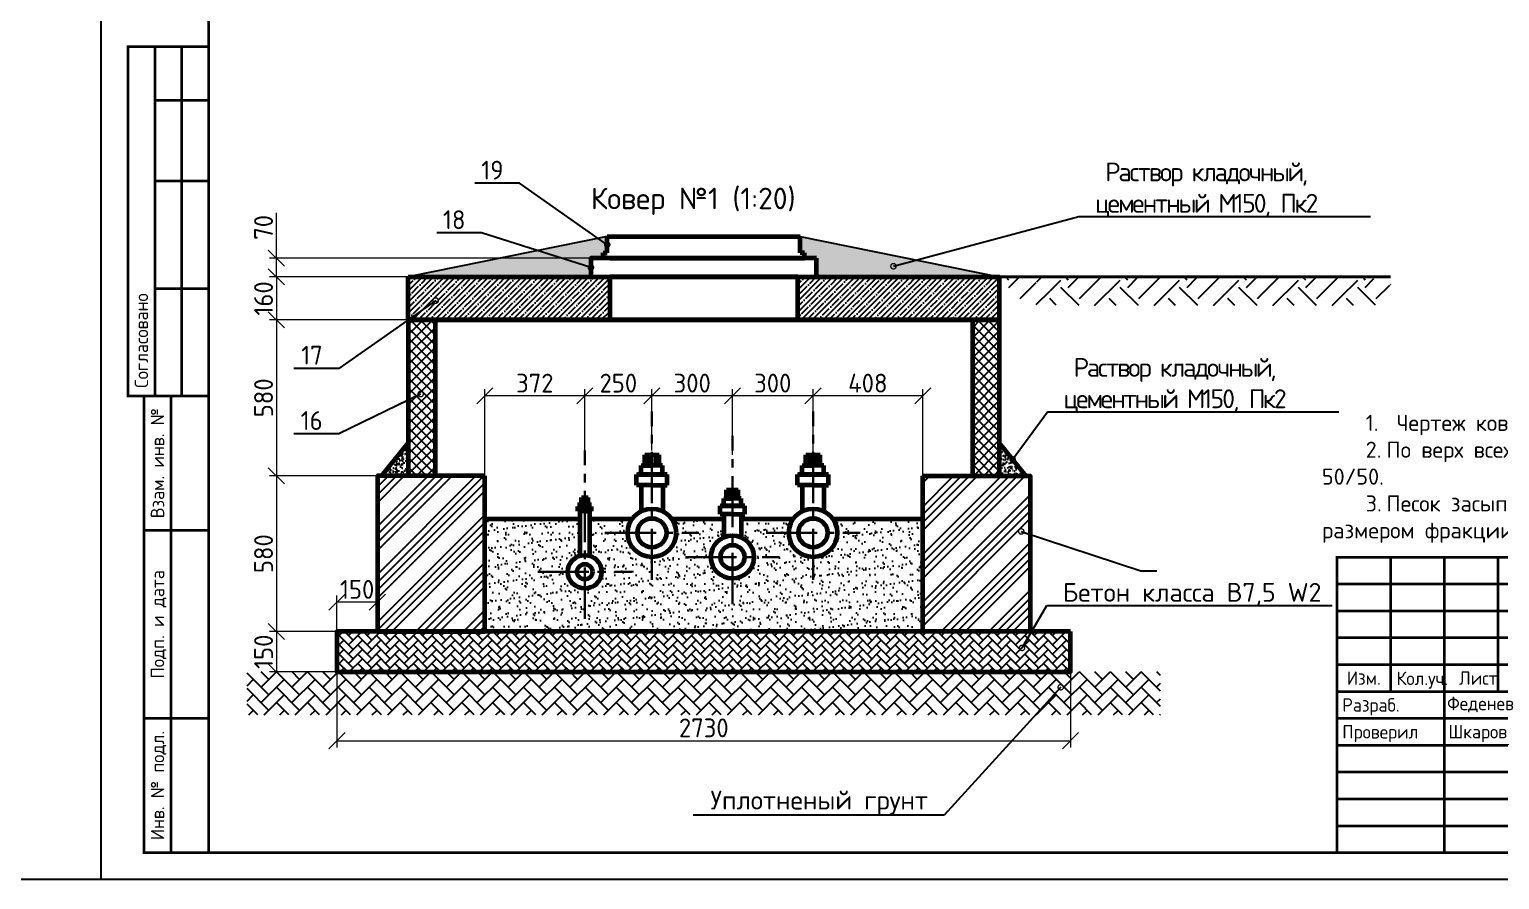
# Model space of a CAD drawing. Header units: millimetres. Extents: x 1601 to 15402, y -324 to 12625.
# Drawn here: x 9955.8 to 10229.4, y 318.2 to 476.5 of the extents above; entities that cross this region are included whole.
import ezdxf
from ezdxf import colors
from ezdxf.entities.mleader import LeaderData, LeaderLine
from ezdxf.enums import TextEntityAlignment as Align
from ezdxf.math import Vec2, Vec3

# ---------------------------------------------------------------- set-up
doc = ezdxf.new("R2010")
doc.units = ezdxf.units.MM
doc.linetypes.add('осевая2', pattern=[28.575, 19.05, -3.175, 3.175, -3.175])
for name, color, linetype, lineweight in [('2 Рамка обычные', 1, 'Continuous', 60), ('3 Оъекты сущ.', 7, 'Continuous', 30), ('9 Размеры на геодезии', 5, 'Continuous', 40), ('Осевая', 2, 'осевая2', 30), ('Размер 3.5', 250, 'Continuous', 35), ('Размеры на чертеже', 250, 'Continuous', 25)]:
    doc.layers.add(name, color=color, linetype=linetype, lineweight=lineweight)
doc.layers.add('Штриховка', color=7, linetype='Continuous')
doc.styles.add('-ISOCPEUR-', font='isocpeur.TTF')
doc.styles.add('GOST', font='GOST Common.ttf')
doc.dimstyles.new('М 1 к 20', dxfattribs={"dimtxt": 3.5, "dimasz": 3, "dimexe": 1.25, "dimexo": 0, "dimtad": 1, "dimdec": 0, "dimlfac": 20, "dimzin": 0, "dimdsep": 46, "dimtxsty": 'GOST', "dimblk": 'OBLIQUE', "dimcen": 5, "dimadec": 8, "dimazin": 0, "dimtfac": 1, "dimtdec": 0, "dimtmove": 0, "dimatfit": 3, "dimldrblk": 'NONE', "dimfxl": 1.25, "dimtolj": 1, "dimtzin": 0, "dimlwd": 20, "dimlwe": 20, "dimarcsym": 1})
pattern_1 = [(50, (1199.6781, -2548.0289), (1.49391429, -0.1307005), [0.15621, -1.71831]), (355, (1199.6781, -2548.029), (-0.28899606, 1.56666613), [0.124968, -1.3746528]), (100.451445, (1199.8026, -2548.0398), (1.20491823, 1.43596557), [0.13275807, -1.46034]), (46.1842, (1199.6781, -2547.6124), (2.22284814, -0.3447471), [0.234315, -2.577465]), (96.635558, (1199.8633, -2547.641), (1.9467139, 2.0288942), [0.1991372, -2.190512]), (351.18415, (1199.678, -2547.6124), (1.9467139, 2.0288942), [0.18745173, -2.0619698]), (21, (1199.8864, -2547.7165), (1.24323801, -0.83857463), [0.15621, -1.71831]), (326, (1199.8864, -2547.7165), (0.50677663, 1.51034132), [0.124968, -1.374648]), (71.451445, (1199.99, -2547.7864), (1.75001464, 0.6717667), [0.13275807, -1.4603375]), (37.5, (1199.6781, -2548.0289), (0.025326547, 0.69335132), [0, -1.3579856, 0, -1.395476, 0, -1.379855]), (7.5, (1199.6781, -2548.0289), (0.54792123, 0.821480714), [0, -0.7956296, 0, -1.3267436, 0, -0.525907]), (327.5, (1199.21364, -2548.0289), (1.11184288, -0.0469757), [0, -0.5207, 0, -1.624584, 0, -2.155698]), (317.5, (1199.0054, -2548.0289), (1.21465929, 0.20849723), [0, -0.67691, 0, -1.0788904, 0, -1.530858])]

# ---------------------------------------------------------------- blocks, each defined once
blk = doc.blocks.new('*U371')
blk.add_lwpolyline([(0, 0), (420, 0), (420, -297), (0, -297)], close=True)
at = {"const_width": 0.5}
blk.add_lwpolyline([(20, -5), (415, -5), (415, -292), (20, -292)], close=True, dxfattribs=at)
for points in [[(20, -207), (5, -207), (5, -142), (20, -142)], [(10, -142), (10, -207)], [(15, -142), (15, -207)], [(10, -152), (20, -152)], [(10, -167), (20, -167)], [(10, -187), (20, -187)], [(20, -292), (8, -292), (8, -207), (20, -207)], [(13, -207), (13, -292)], [(8, -232), (20, -232)], [(230, -292), (230, -237), (415, -237)], [(240, -237), (240, -262)], [(250, -237), (250, -292)], [(260, -237), (260, -262)], [(230, -242), (295, -242)], [(230, -247), (295, -247)], [(230, -252), (295, -252)], [(230, -257), (295, -257)], [(230, -262), (415, -262)], [(8, -267), (20, -267)], [(230, -267), (295, -267)], [(230, -272), (295, -272)], [(230, -277), (295, -277)], [(230, -282), (295, -282)], [(230, -287), (295, -287)]]:
    blk.add_lwpolyline(points, dxfattribs=at)
at = {"style": 'GOST'}
blk.add_text('Согласовано', height=2.5, rotation=90, dxfattribs=at).set_placement((7.5, -205.5), align=Align.MIDDLE_LEFT)
for s, p in [('Взам. инв. №', (10.5, -219.5)), ('Подп. и дата', (10.5, -249.5)), ('Инв. № подл.', (10.5, -279.5))]:
    blk.add_text(s, height=2.5, rotation=90, dxfattribs=at).set_placement(p, align=Align.MIDDLE_CENTER)
for s, p in [('Изм.', (235, -259.5)), ('Кол.уч.', (245.89, -259.55)), ('Лист', (256.3, -259.5))]:
    blk.add_text(s, height=2.5, dxfattribs=at).set_placement(p, align=Align.MIDDLE_CENTER)
for s, p in [('Разраб.', (231, -264.5)), ('Проверил', (231, -269.5))]:
    blk.add_text(s, height=2.5, dxfattribs=at).set_placement(p, align=Align.MIDDLE_LEFT)
blk.add_attdef('РАЗРАБОТАЛ', text='', height=2.5, dxfattribs=at).set_placement((250.5, -264.22), align=Align.MIDDLE_LEFT)
blk.add_attdef('ПРОВЕРИЛ', (250.75, -270.73), '', height=2.5, dxfattribs=at)
at = {"style": 'GOST', "flags": 8}
for tag, p in [('ЛИСТ', (387.6, -271.87)), ('ЛИСТОВ', (405.3, -271.86)), ('ФОРМАТ', (380.97, -294.75))]:
    blk.add_attdef(tag, text='', height=3, dxfattribs=at).set_placement(p, align=Align.MIDDLE_CENTER)
blk.add_attdef('ИМЯ_ЧЕРТЕЖА_001', (321.53, -284.99), '', height=3, dxfattribs=at)
blk = doc.blocks.new('_Oblique')
at = {"color": 0, "linetype": 'ByBlock', "lineweight": -2}
blk.add_line((-0.5, -0.5), (0.5, 0.5), dxfattribs=at)
blk = doc.blocks.new('*D770')
at = {"color": 0, "lineweight": 20, "transparency": 16777216}
for p, q in [((10026.29, 430.39), (10000.49, 430.39)), ((10001.74, 430.39), (10001.74, 422.39)), ((10026.29, 422.39), (10000.49, 422.39))]:
    blk.add_line(p, q, dxfattribs=at)
at = {"layer": 'Defpoints', "color": 0, "transparency": 16777216}
for p in [(10026.29, 430.39), (10001.74, 422.39), (10026.29, 422.39)]:
    blk.add_point(p, dxfattribs=at)
at = {"color": 0, "lineweight": 20, "transparency": 16777216, "xscale": 3, "yscale": 3, "zscale": 3}
for p, rotation in [((10001.74, 430.39), 90), ((10001.74, 422.39), 270)]:
    blk.add_blockref('_Oblique', p, dxfattribs=dict(at, rotation=rotation))
at = {"color": 0, "transparency": 16777216, "insert": (9999.36, 426.39), "char_height": 3.5, "attachment_point": 5, "rotation": 90, "style": 'GOST'}
blk.add_mtext('\\A1;160', dxfattribs=at)
blk = doc.blocks.new('_None')
blk = doc.blocks.new('*D747')
at = {"color": 0, "lineweight": 20, "transparency": 16777216}
for p, q in [((10026.29, 422.39), (10000.49, 422.39)), ((10001.74, 422.39), (10001.74, 393.39)), ((10026.29, 393.39), (10000.49, 393.39))]:
    blk.add_line(p, q, dxfattribs=at)
at = {"layer": 'Defpoints', "color": 0, "transparency": 16777216}
for p in [(10026.29, 422.39), (10001.74, 393.39), (10026.29, 393.39)]:
    blk.add_point(p, dxfattribs=at)
at = {"color": 0, "lineweight": 20, "transparency": 16777216, "xscale": 3, "yscale": 3, "zscale": 3}
for p, rotation in [((10001.74, 422.39), 90), ((10001.74, 393.39), 270)]:
    blk.add_blockref('_Oblique', p, dxfattribs=dict(at, rotation=rotation))
at = {"color": 0, "transparency": 16777216, "insert": (9999.36, 407.89), "char_height": 3.5, "attachment_point": 5, "rotation": 90, "style": 'GOST'}
blk.add_mtext('\\A1;580', dxfattribs=at)
blk = doc.blocks.new('*D748')
at = {"color": 0, "lineweight": 20, "transparency": 16777216}
for p, q in [((10020.54, 393.39), (10000.49, 393.39)), ((10001.74, 393.39), (10001.74, 364.39)), ((10027.28, 364.39), (10000.49, 364.39))]:
    blk.add_line(p, q, dxfattribs=at)
at = {"layer": 'Defpoints', "color": 0, "transparency": 16777216}
for p in [(10020.54, 393.39), (10001.74, 364.39), (10027.28, 364.39)]:
    blk.add_point(p, dxfattribs=at)
at = {"color": 0, "lineweight": 20, "transparency": 16777216, "xscale": 3, "yscale": 3, "zscale": 3}
for p, rotation in [((10001.74, 393.39), 90), ((10001.74, 364.39), 270)]:
    blk.add_blockref('_Oblique', p, dxfattribs=dict(at, rotation=rotation))
at = {"color": 0, "transparency": 16777216, "insert": (9999.36, 378.89), "char_height": 3.5, "attachment_point": 5, "rotation": 90, "style": 'GOST'}
blk.add_mtext('\\A1;580', dxfattribs=at)
blk = doc.blocks.new('*D749')
at = {"color": 0, "lineweight": 20, "transparency": 16777216}
for p, q in [((10013.02, 364.39), (10000.49, 364.39)), ((10001.74, 364.39), (10001.74, 356.89)), ((10013.02, 356.89), (10000.49, 356.89))]:
    blk.add_line(p, q, dxfattribs=at)
at = {"layer": 'Defpoints', "color": 0, "transparency": 16777216}
for p in [(10013.02, 364.39), (10001.74, 356.89), (10013.02, 356.89)]:
    blk.add_point(p, dxfattribs=at)
at = {"color": 0, "lineweight": 20, "transparency": 16777216, "xscale": 3, "yscale": 3, "zscale": 3}
for p, rotation in [((10001.74, 364.39), 90), ((10001.74, 356.89), 270)]:
    blk.add_blockref('_Oblique', p, dxfattribs=dict(at, rotation=rotation))
at = {"color": 0, "transparency": 16777216, "insert": (9999.36, 360.64), "char_height": 3.5, "attachment_point": 5, "rotation": 90, "style": 'GOST'}
blk.add_mtext('\\A1;150', dxfattribs=at)
blk = doc.blocks.new('*D771')
at = {"color": 0, "lineweight": 20, "transparency": 16777216}
for p, q in [((10013.02, 356.89), (10013.02, 371.11)), ((10020.54, 369.86), (10013.02, 369.86)), ((10020.54, 364.39), (10020.54, 371.11))]:
    blk.add_line(p, q, dxfattribs=at)
at = {"layer": 'Defpoints', "color": 0, "transparency": 16777216}
for p in [(10013.02, 369.86), (10020.54, 364.39), (10013.02, 356.89)]:
    blk.add_point(p, dxfattribs=at)
at = {"color": 0, "lineweight": 20, "transparency": 16777216, "xscale": 3, "yscale": 3, "zscale": 3, "rotation": 180}
blk.add_blockref('_Oblique', (10013.02, 369.86), dxfattribs=at)
at = {"color": 0, "lineweight": 20, "transparency": 16777216, "xscale": 3, "yscale": 3, "zscale": 3}
blk.add_blockref('_Oblique', (10020.54, 369.86), dxfattribs=at)
at = {"color": 0, "transparency": 16777216, "insert": (10016.78, 372.24), "char_height": 3.5, "attachment_point": 5, "style": 'GOST'}
blk.add_mtext('\\A1;150', dxfattribs=at)
blk = doc.blocks.new('*D772')
at = {"color": 0, "lineweight": 20, "transparency": 16777216}
for p, q in [((10001.74, 433.89), (10001.74, 442.32)), ((10060.29, 433.89), (10000.49, 433.89)), ((10001.74, 430.39), (10001.74, 433.89)), ((10060.29, 430.39), (10000.49, 430.39))]:
    blk.add_line(p, q, dxfattribs=at)
at = {"layer": 'Defpoints', "color": 0, "transparency": 16777216}
for p in [(10001.74, 433.89), (10060.29, 433.89), (10060.29, 430.39)]:
    blk.add_point(p, dxfattribs=at)
at = {"color": 0, "lineweight": 20, "transparency": 16777216, "xscale": 3, "yscale": 3, "zscale": 3}
for p, rotation in [((10001.74, 433.89), 90), ((10001.74, 430.39), 270)]:
    blk.add_blockref('_Oblique', p, dxfattribs=dict(at, rotation=rotation))
at = {"color": 0, "transparency": 16777216, "insert": (9999.36, 439.61), "char_height": 3.5, "attachment_point": 5, "rotation": 90, "style": 'GOST'}
blk.add_mtext('\\A1;70', dxfattribs=at)
blk = doc.blocks.new('*D773')
at = {"color": 0, "lineweight": 20, "transparency": 16777216}
for p, q in [((10013.02, 356.89), (10013.02, 342.84)), ((10149.56, 356.89), (10149.56, 342.84)), ((10013.02, 344.09), (10149.56, 344.09))]:
    blk.add_line(p, q, dxfattribs=at)
at = {"layer": 'Defpoints', "color": 0, "transparency": 16777216}
for p in [(10013.02, 356.89), (10149.56, 356.89), (10149.56, 344.09)]:
    blk.add_point(p, dxfattribs=at)
at = {"color": 0, "lineweight": 20, "transparency": 16777216, "xscale": 3, "yscale": 3, "zscale": 3, "rotation": 180}
blk.add_blockref('_Oblique', (10013.02, 344.09), dxfattribs=at)
at = {"color": 0, "lineweight": 20, "transparency": 16777216, "xscale": 3, "yscale": 3, "zscale": 3}
blk.add_blockref('_Oblique', (10149.56, 344.09), dxfattribs=at)
at = {"color": 0, "transparency": 16777216, "insert": (10081.29, 346.47), "char_height": 3.5, "attachment_point": 5, "style": 'GOST'}
blk.add_mtext('\\A1;2730', dxfattribs=at)
blk = doc.blocks.new('_DotSmall')
at = {"color": 0, "linetype": 'ByBlock', "const_width": 0.5}
blk.add_lwpolyline([(-0.0625, 0, 1), (0.0625, 0, 1)], format="xyb", close=True, dxfattribs=at)
blk = doc.blocks.new('*D774')
at = {"color": 0, "lineweight": 20, "transparency": 16777216}
for p, q in [((10101.62, 393.39), (10101.62, 409.51)), ((10122.04, 408.26), (10101.62, 408.26)), ((10122.04, 393.39), (10122.04, 409.51))]:
    blk.add_line(p, q, dxfattribs=at)
at = {"layer": 'Defpoints', "color": 0, "transparency": 16777216}
for p in [(10101.62, 408.26), (10101.62, 393.39), (10122.04, 393.39)]:
    blk.add_point(p, dxfattribs=at)
at = {"color": 0, "lineweight": 20, "transparency": 16777216, "xscale": 3, "yscale": 3, "zscale": 3, "rotation": 180}
blk.add_blockref('_Oblique', (10101.62, 408.26), dxfattribs=at)
at = {"color": 0, "lineweight": 20, "transparency": 16777216, "xscale": 3, "yscale": 3, "zscale": 3}
blk.add_blockref('_Oblique', (10122.04, 408.26), dxfattribs=at)
at = {"color": 0, "transparency": 16777216, "insert": (10111.83, 410.63), "char_height": 3.5, "attachment_point": 5, "style": 'GOST'}
blk.add_mtext('\\A1;408', dxfattribs=at)
blk = doc.blocks.new('*D775')
at = {"color": 0, "lineweight": 20, "transparency": 16777216}
for p, q in [((10086.63, 397.26), (10086.63, 409.51)), ((10101.62, 408.26), (10086.63, 408.26)), ((10101.62, 397.26), (10101.62, 409.51))]:
    blk.add_line(p, q, dxfattribs=at)
at = {"layer": 'Defpoints', "color": 0, "transparency": 16777216}
for p in [(10086.63, 408.26), (10086.63, 397.26), (10101.62, 397.26)]:
    blk.add_point(p, dxfattribs=at)
at = {"color": 0, "lineweight": 20, "transparency": 16777216, "xscale": 3, "yscale": 3, "zscale": 3, "rotation": 180}
blk.add_blockref('_Oblique', (10086.63, 408.26), dxfattribs=at)
at = {"color": 0, "lineweight": 20, "transparency": 16777216, "xscale": 3, "yscale": 3, "zscale": 3}
blk.add_blockref('_Oblique', (10101.62, 408.26), dxfattribs=at)
at = {"color": 0, "transparency": 16777216, "insert": (10094.13, 410.63), "char_height": 3.5, "attachment_point": 5, "style": 'GOST'}
blk.add_mtext('\\A1;300', dxfattribs=at)
blk = doc.blocks.new('*D776')
at = {"color": 0, "lineweight": 20, "transparency": 16777216}
for p, q in [((10071.64, 398.12), (10071.64, 409.51)), ((10086.63, 408.26), (10071.64, 408.26)), ((10086.63, 398.12), (10086.63, 409.51))]:
    blk.add_line(p, q, dxfattribs=at)
at = {"layer": 'Defpoints', "color": 0, "transparency": 16777216}
for p in [(10071.64, 408.26), (10071.64, 398.12), (10086.63, 398.12)]:
    blk.add_point(p, dxfattribs=at)
at = {"color": 0, "lineweight": 20, "transparency": 16777216, "xscale": 3, "yscale": 3, "zscale": 3, "rotation": 180}
blk.add_blockref('_Oblique', (10071.64, 408.26), dxfattribs=at)
at = {"color": 0, "lineweight": 20, "transparency": 16777216, "xscale": 3, "yscale": 3, "zscale": 3}
blk.add_blockref('_Oblique', (10086.63, 408.26), dxfattribs=at)
at = {"color": 0, "transparency": 16777216, "insert": (10079.14, 410.63), "char_height": 3.5, "attachment_point": 5, "style": 'GOST'}
blk.add_mtext('\\A1;300', dxfattribs=at)
blk = doc.blocks.new('*D777')
at = {"color": 0, "lineweight": 20, "transparency": 16777216}
for p, q in [((10059.14, 398.08), (10059.14, 409.51)), ((10071.64, 408.26), (10059.14, 408.26)), ((10071.64, 399.28), (10071.64, 409.51))]:
    blk.add_line(p, q, dxfattribs=at)
at = {"layer": 'Defpoints', "color": 0, "transparency": 16777216}
for p in [(10059.14, 408.26), (10059.14, 398.08), (10071.64, 399.28)]:
    blk.add_point(p, dxfattribs=at)
at = {"color": 0, "lineweight": 20, "transparency": 16777216, "xscale": 3, "yscale": 3, "zscale": 3, "rotation": 180}
blk.add_blockref('_Oblique', (10059.14, 408.26), dxfattribs=at)
at = {"color": 0, "lineweight": 20, "transparency": 16777216, "xscale": 3, "yscale": 3, "zscale": 3}
blk.add_blockref('_Oblique', (10071.64, 408.26), dxfattribs=at)
at = {"color": 0, "transparency": 16777216, "insert": (10065.39, 410.63), "char_height": 3.5, "attachment_point": 5, "style": 'GOST'}
blk.add_mtext('\\A1;250', dxfattribs=at)
blk = doc.blocks.new('*D778')
at = {"color": 0, "lineweight": 20, "transparency": 16777216}
for p, q in [((10040.54, 393.39), (10040.54, 409.51)), ((10059.14, 408.26), (10040.54, 408.26)), ((10059.14, 398.08), (10059.14, 409.51))]:
    blk.add_line(p, q, dxfattribs=at)
at = {"layer": 'Defpoints', "color": 0, "transparency": 16777216}
for p in [(10040.54, 408.26), (10059.14, 398.08), (10040.54, 393.39)]:
    blk.add_point(p, dxfattribs=at)
at = {"color": 0, "lineweight": 20, "transparency": 16777216, "xscale": 3, "yscale": 3, "zscale": 3, "rotation": 180}
blk.add_blockref('_Oblique', (10040.54, 408.26), dxfattribs=at)
at = {"color": 0, "lineweight": 20, "transparency": 16777216, "xscale": 3, "yscale": 3, "zscale": 3}
blk.add_blockref('_Oblique', (10059.14, 408.26), dxfattribs=at)
at = {"color": 0, "transparency": 16777216, "insert": (10049.84, 410.63), "char_height": 3.5, "attachment_point": 5, "style": 'GOST'}
blk.add_mtext('\\A1;372', dxfattribs=at)

msp = doc.modelspace()

# ---------------------------------------------------------------- hatches: boundary and pattern name
h = msp.add_hatch()
h.set_pattern_fill('AR-CONC', scale=0.0082)
h.set_pattern_definition(pattern_1)
h.paths.add_polyline_path([(10060.2868, 430.3904), (10060.2868, 433.8904), (10062.5368, 433.8904), (10062.5368, 434.8904), (10063.3193, 434.8904), (10063.3193, 437.8904), (10026.2868, 430.3904)])
h = msp.add_hatch()
h.set_pattern_fill('AR-CONC', scale=0.0082)
h.set_pattern_definition(pattern_1)
h.paths.add_polyline_path([(10102.2868, 433.8904), (10100.0368, 433.8904), (10100.0368, 434.8904), (10099.2544, 434.8904), (10099.2544, 437.8904), (10136.2868, 430.3904), (10102.2868, 430.3904)])
h = msp.add_hatch()
h.set_pattern_fill('ANSI35', scale=0.23)
h.set_pattern_definition([(45, (3607.7475, -792.013), (-1.03272945, 1.03272945), []), (45, (3608.7802, -792.013), (-1.03272945, 1.03272945), [1.825625, -0.365125, 0, -0.365125])])
h.paths.add_polyline_path([(10063.7868, 430.3904), (10060.2868, 430.3904), (10026.2868, 430.3904), (10026.2868, 422.3904), (10063.7868, 422.3904)])
h.paths.add_polyline_path([(10136.2868, 430.3904), (10098.7868, 430.3904), (10098.7868, 422.3904), (10136.2868, 422.3904)])
h = msp.add_hatch()
h.set_pattern_fill('ANSI37', scale=0.4125)
h.set_pattern_definition([(45, (3695.242, -762.3493), (-0.9260889, 0.9260889), []), (135, (3695.242, -762.3493), (-0.9260889, -0.9260889), [])])
h.paths.add_polyline_path([(10026.2868, 393.3904), (10031.2868, 393.3904), (10031.2868, 422.3904), (10026.2868, 422.3904)])
h.paths.add_polyline_path([(10131.2868, 393.3904), (10136.2868, 393.3904), (10136.2868, 422.3904), (10131.2868, 422.3904)])
h = msp.add_hatch()
h.set_pattern_fill('AR-CONC', scale=0.0082)
h.set_pattern_definition([(50, (5466.624, -1633.3112), (1.4939143, -0.1307005), [0.15621, -1.71831]), (355, (5466.624, -1633.3112), (-0.28899606, 1.56666613), [0.124968, -1.3746528]), (100.451445, (5466.7485, -1633.3221), (1.20491823, 1.43596557), [0.13275807, -1.46034]), (46.1842, (5466.624, -1632.8946), (2.22284814, -0.3447471), [0.234315, -2.577465]), (96.63556, (5466.8092, -1632.9234), (1.9467139, 2.0288942), [0.1991372, -2.190512]), (351.18415, (5466.624, -1632.8946), (1.9467139, 2.0288942), [0.1874517, -2.0619698]), (21, (5466.8323, -1632.9988), (1.243238, -0.83857463), [0.15621, -1.71831]), (326, (5466.8323, -1632.9988), (0.50677663, 1.5103413), [0.124968, -1.374648]), (71.451445, (5466.9359, -1633.0687), (1.75001464, 0.6717667), [0.13275807, -1.4603375]), (37.5, (5466.624, -1633.3112), (0.025326547, 0.69335132), [0, -1.3579856, 0, -1.395476, 0, -1.379855]), (7.5, (5466.624, -1633.3112), (0.54792123, 0.82148071), [0, -0.7956296, 0, -1.3267436, 0, -0.525907]), (327.5, (5466.1595, -1633.3112), (1.11184288, -0.0469757), [0, -0.5207, 0, -1.624584, 0, -2.155698]), (317.5, (5465.9512, -1633.3112), (1.21465929, 0.20849723), [0, -0.67691, 0, -1.0788904, 0, -1.530858])])
h.paths.add_polyline_path([(10026.2868, 399.4893), (10026.2868, 393.3904), (10021.3415, 393.3904)])
h = msp.add_hatch()
h.set_pattern_fill('AR-CONC', scale=0.0082)
h.set_pattern_definition([(50, (5466.1109, -1633.3112), (1.4939143, -0.1307005), [0.15621, -1.71831]), (355, (5466.1109, -1633.3112), (-0.28899606, 1.56666613), [0.124968, -1.3746528]), (100.451445, (5466.2354, -1633.3221), (1.20491823, 1.43596557), [0.13275807, -1.46034]), (46.1842, (5466.111, -1632.8946), (2.22284814, -0.3447471), [0.234315, -2.577465]), (96.63556, (5466.2962, -1632.9234), (1.9467139, 2.0288942), [0.1991372, -2.190512]), (351.18415, (5466.111, -1632.8946), (1.9467139, 2.0288942), [0.1874517, -2.0619698]), (21, (5466.3192, -1632.9988), (1.243238, -0.83857463), [0.15621, -1.71831]), (326, (5466.3192, -1632.9988), (0.50677663, 1.5103413), [0.124968, -1.374648]), (71.451445, (5466.4228, -1633.0687), (1.75001464, 0.6717667), [0.13275807, -1.4603375]), (37.5, (5466.1109, -1633.3112), (0.025326547, 0.69335132), [0, -1.3579856, 0, -1.395476, 0, -1.379855]), (7.5, (5466.1109, -1633.3112), (0.54792123, 0.82148071), [0, -0.7956296, 0, -1.3267436, 0, -0.525907]), (327.5, (5465.64646, -1633.3112), (1.11184288, -0.0469757), [0, -0.5207, 0, -1.624584, 0, -2.155698]), (317.5, (5465.4382, -1633.3112), (1.21465929, 0.20849723), [0, -0.67691, 0, -1.0788904, 0, -1.530858])])
h.paths.add_polyline_path([(10136.2868, 399.4893), (10136.2868, 393.3904), (10141.2321, 393.3904)])
h = msp.add_hatch()
h.set_pattern_fill('ANSI34', scale=0.33)
h.set_pattern_definition([(45, (963.0795, -2565.788), (-4.4452268, 4.4452268), []), (45, (964.561, -2565.788), (-4.4452268, 4.4452268), []), (45, (966.043, -2565.788), (-4.4452268, 4.4452268), []), (45, (967.525, -2565.788), (-4.4452268, 4.4452268), [])])
h.paths.add_polyline_path([(10040.5368, 393.3904), (10020.5368, 393.3904), (10020.5368, 364.3904), (10040.5368, 364.3904)])
h.paths.add_polyline_path([(10142.0368, 393.3904), (10122.0368, 393.3904), (10122.0368, 364.3904), (10142.0368, 364.3904)])
h = msp.add_hatch()
h.set_pattern_fill('AR-HBONE', scale=0.012)
h.set_pattern_definition([(45, (963.0795, -2565.7882), (0, 1.72420918), [3.6576, -1.2192]), (135, (963.9416, -2564.9261), (2e-16, 1.72420918), [3.6576, -1.2192])])
h.paths.add_polyline_path([(10149.5554, 356.8904), (10149.5554, 364.3904), (10013.0182, 364.3904), (10013.0182, 356.8904)])
h = msp.add_hatch()
h.set_pattern_fill('AR-HBONE', scale=0.02)
h.set_pattern_definition([(45, (1199.6781, -2488.029), (0, 2.87368196), [6.096, -2.032]), (135, (1201.115, -2486.592), (3e-16, 2.87368196), [6.096, -2.032])])
h.paths.add_polyline_path([(10166.2868, 356.8904), (9996.2868, 356.8904), (9996.2868, 348.8904), (10166.2868, 348.8904)])
at = {"layer": 'Штриховка'}
h = msp.add_hatch(dxfattribs=at)
h.set_pattern_fill('EARTH', color=256, scale=31.25, angle=45, style=0)
h.set_pattern_definition([(45, (-157408.941, 730114.286), (0, 11.04854346), [7.8125, -7.8125]), (45, (-157411.0124, 730116.357), (0, 11.04854346), [7.8125, -7.8125]), (45, (-157413.084, 730118.429), (0, 11.04854346), [7.8125, -7.8125]), (135, (-157413.084, 730119.81), (-11.04854346, 1e-15), [7.8125, -7.8125]), (135, (-157411.0124, 730121.8816), (-11.04854346, 1e-15), [7.8125, -7.8125]), (135, (-157408.941, 730123.953), (-11.04854346, 1e-15), [7.8125, -7.8125])])
h.paths.add_polyline_path([(10209.151, 429.8024), (10208.9855, 429.5454), (10208.8446, 425.1834), (10209.0401, 425.5284)])
h.paths.add_polyline_path([(10199.7311, 430.0864), (10209.1, 430.0653), (10209.0401, 425.13), (10199.7311, 425.048)])
h.paths.add_polyline_path([(10142.1365, 430.2222), (10199.7311, 430.2222), (10199.7311, 425.048), (10150.2657, 425.048)])
h.paths.add_polyline_path([(10136.2868, 430.3904), (10141.4305, 430.3904), (10150.2657, 425.048), (10140.0318, 425.3296)])
at = {"layer": 'Штриховка', "ltscale": 0.5}
h = msp.add_hatch(dxfattribs=at)
h.set_pattern_fill('AR-SAND', color=256, scale=0.05)
h.set_pattern_definition([(37.5, (820.431, -2987.8597), (-0.08000156, 2.4470662), [0, -1.9304, 0, -2.159, 0, -2.06375]), (7.5, (820.431, -2987.8597), (2.2476164, 3.5841255), [0, -1.0414, 0, -1.7399, 0, -0.66675]), (327.5, (818.8689, -2987.8597), (3.95496185, 0.00718592), [0, -0.635, 0, -2.286, 0, -2.9845]), (317.5, (818.869, -2987.8597), (3.8177823, 1.1146466), [0, -0.3175, 0, -1.4986, 0, -1.7145])])
h.paths.add_polyline_path([(10122.0368, 385.3798), (10105.2841, 385.3798, -0.1562871), (10106.122, 382.7646, -1), (10097.122, 382.7646, -0.1562871), (10097.9599, 385.3798), (10088.2626, 385.3798), (10088.2626, 381.9176, -0.29584782), (10090.6307, 378.2656, -1), (10082.6307, 378.2656, -0.29584782), (10084.9989, 381.9176), (10084.9989, 385.3798), (10075.3015, 385.3798, -0.1562871), (10076.1394, 382.7646, -1), (10067.1394, 382.7646, -0.1562871), (10067.9773, 385.3798), (10060.0462, 385.3798), (10060.0462, 378.506, -0.33039103), (10062.2644, 375.5154, -1), (10056.0144, 375.5154, -0.33039103), (10058.2327, 378.506), (10058.2327, 385.3798), (10040.5368, 385.3798), (10040.5368, 364.3904), (10122.0368, 364.3904)])

# ---------------------------------------------------------------- linework, layer by layer
for p, q in [((10063.3193, 437.8904), (10026.2868, 430.3904)), ((10099.2544, 437.8904), (10136.2868, 430.3904)), ((15402.2532, 318.2356), (5591.2496, 318.2356))]:
    msp.add_line(p, q)
at = {"layer": '2 Рамка обычные', "color": 7}
for p, q in [((10063.3193, 434.8904), (10063.3193, 437.8904)), ((10063.3193, 437.8904), (10099.2544, 437.8904)), ((10099.2544, 434.8904), (10099.2544, 437.8904)), ((10062.5368, 433.8904), (10062.5368, 434.8904)), ((10062.5368, 434.8904), (10063.3193, 434.8904)), ((10063.7868, 433.8904), (10062.5368, 433.8904)), ((10063.7868, 433.8904), (10098.7868, 433.8904)), ((10098.7868, 433.8904), (10100.0368, 433.8904)), ((10100.0368, 434.8904), (10099.2544, 434.8904)), ((10100.0368, 433.8904), (10100.0368, 434.8904)), ((10063.7868, 430.3904), (10098.7868, 430.3904)), ((10026.2868, 422.3904), (10136.2868, 422.3904)), ((10026.2868, 422.3904), (10026.2868, 393.3904)), ((10031.2868, 422.3904), (10031.2868, 393.3904)), ((10131.2868, 422.3904), (10131.2868, 393.3904)), ((10136.2868, 422.3904), (10136.2868, 393.3904)), ((10026.2868, 399.4893), (10021.3415, 393.3904)), ((10136.2868, 399.4893), (10141.2321, 393.3904)), ((10070.2903, 395.2971), (10070.2903, 397.2646)), ((10070.2903, 397.2646), (10071.6394, 397.2646)), ((10070.9648, 397.2646), (10070.9648, 395.2971)), ((10071.6394, 397.2646), (10072.9886, 397.2646)), ((10072.314, 397.2646), (10072.314, 395.2971)), ((10072.9886, 395.2971), (10072.9886, 397.2646)), ((10100.2728, 395.2971), (10100.2728, 397.2646)), ((10100.2728, 397.2646), (10101.622, 397.2646)), ((10100.9474, 397.2646), (10100.9474, 395.2971)), ((10101.622, 397.2646), (10102.9712, 397.2646)), ((10102.2966, 397.2646), (10102.2966, 395.2971)), ((10102.9712, 395.2971), (10102.9712, 397.2646)), ((10069.6482, 393.6106), (10069.6482, 395.2971)), ((10069.6482, 395.2971), (10071.6394, 395.2971)), ((10071.6394, 395.2971), (10071.6394, 395.2971)), ((10073.6306, 395.2971), (10071.6394, 395.2971)), ((10073.6306, 393.6106), (10073.6306, 395.2971)), ((10099.6308, 393.6106), (10099.6308, 395.2971)), ((10099.6308, 395.2971), (10101.622, 395.2971)), ((10101.622, 395.2971), (10101.622, 395.2971)), ((10103.6132, 395.2971), (10101.622, 395.2971)), ((10103.6132, 393.6106), (10103.6132, 395.2971)), ((10068.7717, 392.7674), (10068.7717, 393.6106)), ((10068.7717, 393.6106), (10071.6394, 393.6106)), ((10068.7717, 391.6431), (10068.7717, 392.7674)), ((10071.6394, 391.6431), (10068.7717, 391.6431)), ((10069.6149, 391.6431), (10068.7717, 391.6431)), ((10071.6394, 393.6106), (10068.9411, 393.6106)), ((10069.6149, 391.6431), (10069.6149, 386.7835)), ((10074.5072, 393.6106), (10071.6394, 393.6106)), ((10071.6394, 393.6106), (10074.3377, 393.6106)), ((10071.6394, 391.6431), (10074.5072, 391.6431)), ((10073.6639, 391.6431), (10074.5072, 391.6431)), ((10073.6639, 391.6431), (10073.6639, 386.7835)), ((10074.5072, 392.7674), (10074.5072, 393.6106)), ((10074.5072, 391.6431), (10074.5072, 392.7674)), ((10098.7542, 392.7674), (10098.7542, 393.6106)), ((10098.7542, 393.6106), (10101.622, 393.6106)), ((10098.7542, 391.6431), (10098.7542, 392.7674)), ((10101.622, 391.6431), (10098.7542, 391.6431)), ((10099.5975, 391.6431), (10098.7542, 391.6431)), ((10101.622, 393.6106), (10098.9237, 393.6106)), ((10099.5975, 391.6431), (10099.5975, 386.7835)), ((10104.4898, 393.6106), (10101.622, 393.6106)), ((10101.622, 393.6106), (10104.3203, 393.6106)), ((10101.622, 391.6431), (10104.4898, 391.6431)), ((10103.6465, 391.6431), (10104.4898, 391.6431)), ((10103.6465, 391.6431), (10103.6465, 386.7835)), ((10104.4898, 392.7674), (10104.4898, 393.6106)), ((10104.4898, 391.6431), (10104.4898, 392.7674)), ((10058.5351, 388.4342), (10058.5351, 389.3154)), ((10058.5351, 389.3154), (10059.1394, 389.3154)), ((10058.8373, 389.3154), (10058.8373, 388.4342)), ((10059.1394, 389.3154), (10059.7437, 389.3154)), ((10059.4415, 389.3154), (10059.4415, 388.4342)), ((10059.7437, 388.4342), (10059.7437, 389.3154)), ((10085.0257, 387.8204), (10085.0257, 389.1797)), ((10085.0257, 389.1797), (10086.6307, 389.1797)), ((10085.5432, 389.1797), (10085.5432, 390.7656)), ((10085.5432, 390.7656), (10086.6307, 390.7656)), ((10086.087, 390.7656), (10086.087, 389.1797)), ((10086.6307, 390.7656), (10087.7182, 390.7656)), ((10086.6307, 389.1797), (10086.6307, 389.1797)), ((10088.2357, 389.1797), (10086.6307, 389.1797)), ((10087.1745, 390.7656), (10087.1745, 389.1797)), ((10087.7182, 389.1797), (10087.7182, 390.7656)), ((10088.2357, 387.8204), (10088.2357, 389.1797)), ((10057.855, 387.3012), (10057.855, 387.6788)), ((10057.855, 387.6788), (10059.1394, 387.6788)), ((10057.855, 386.7976), (10057.855, 387.3012)), ((10059.1394, 386.7976), (10057.855, 386.7976)), ((10058.2327, 386.7976), (10057.855, 386.7976)), ((10059.1394, 387.6788), (10057.9309, 387.6788)), ((10058.2327, 386.7976), (10058.2327, 378.506)), ((10058.2476, 387.6788), (10058.2476, 388.4342)), ((10058.2476, 388.4342), (10059.1394, 388.4342)), ((10059.1394, 388.4342), (10059.1394, 388.4342)), ((10060.0312, 388.4342), (10059.1394, 388.4342)), ((10060.4238, 387.6788), (10059.1394, 387.6788)), ((10059.1394, 387.6788), (10060.3479, 387.6788)), ((10059.1394, 386.7976), (10060.4238, 386.7976)), ((10060.0312, 387.6788), (10060.0312, 388.4342)), ((10060.0462, 386.7976), (10060.4238, 386.7976)), ((10060.0462, 386.7976), (10060.0462, 378.506)), ((10060.4238, 387.3012), (10060.4238, 387.6788)), ((10060.4238, 386.7976), (10060.4238, 387.3012)), ((10084.3192, 387.1407), (10084.3192, 387.8204)), ((10084.3192, 387.8204), (10086.6307, 387.8204)), ((10084.3192, 386.2345), (10084.3192, 387.1407)), ((10086.6307, 386.2345), (10084.3192, 386.2345)), ((10084.9989, 386.2345), (10084.3192, 386.2345)), ((10086.6307, 387.8204), (10084.4558, 387.8204)), ((10084.9989, 386.2345), (10084.9989, 381.9176)), ((10088.9422, 387.8204), (10086.6307, 387.8204)), ((10086.6307, 387.8204), (10088.8057, 387.8204)), ((10086.6307, 386.2345), (10088.9422, 386.2345)), ((10088.2626, 386.2345), (10088.9422, 386.2345)), ((10088.2626, 386.2345), (10088.2626, 381.9176)), ((10088.9422, 387.1407), (10088.9422, 387.8204)), ((10088.9422, 386.2345), (10088.9422, 387.1407)), ((10040.5368, 385.3798), (10058.2327, 385.3798)), ((10060.0462, 385.3798), (10067.9773, 385.3798)), ((10075.3015, 385.3798), (10084.9989, 385.3798)), ((10088.2626, 385.3798), (10097.9599, 385.3798)), ((10105.2841, 385.3798), (10122.0368, 385.3798))]:
    msp.add_line(p, q, dxfattribs=at)
for points in [[(10102.2868, 433.8904), (10060.2868, 433.8904), (10060.2868, 430.3904), (10102.2868, 430.3904)], [(10026.2868, 430.3904), (10136.2868, 430.3904), (10136.2868, 422.3904), (10026.2868, 422.3904)], [(10063.7868, 422.3904), (10098.7868, 422.3904), (10098.7868, 430.3904), (10063.7868, 430.3904)], [(10040.5368, 393.3904), (10020.5368, 393.3904), (10020.5368, 364.3904), (10040.5368, 364.3904)], [(10122.0368, 393.3904), (10142.0368, 393.3904), (10142.0368, 364.3904), (10122.0368, 364.3904)], [(10149.5554, 364.3904), (10013.0182, 364.3904), (10013.0182, 356.8904), (10149.5554, 356.8904)]]:
    msp.add_lwpolyline(points, close=True, dxfattribs=at)
for centre, radius in [((10071.6394, 382.7646), 4.5), ((10101.622, 382.7646), 4.5), ((10071.6394, 382.7646), 2.7), ((10101.622, 382.7646), 2.7), ((10086.6307, 378.2656), 4), ((10086.6307, 378.2656), 2.225), ((10059.1394, 375.5154), 3.125), ((10059.1394, 375.5154), 1.425)]:
    msp.add_circle(centre, radius, dxfattribs=at)
at = {"layer": '9 Размеры на геодезии', "color": 0, "linetype": 'ByBlock'}
msp.add_line((10136.2868, 430.3904), (10209.1129, 430.3904), dxfattribs=at)
at = {"layer": 'Осевая', "color": 3, "ltscale": 0.5}
for p, q in [((10071.6394, 374.0146), (10071.6394, 405.332)), ((10101.622, 374.0146), (10101.622, 405.332)), ((10086.6307, 369.5156), (10086.6307, 400.833)), ((10059.1394, 366.7654), (10059.1394, 398.0827)), ((10062.8894, 382.7646), (10080.3894, 382.7646)), ((10092.872, 382.7646), (10110.372, 382.7646)), ((10077.8807, 378.2656), (10095.3807, 378.2656)), ((10050.3894, 375.5154), (10067.8894, 375.5154))]:
    msp.add_line(p, q, dxfattribs=at)

# ---------------------------------------------------------------- block references
ref = msp.add_blockref('*U371', (9969.1289, 615.2356))
ref.add_attrib('РАЗРАБОТАЛ', 'Феденев', dxfattribs={"height": 2.5, "style": 'GOST'}).set_placement((10219.6295, 351.0114), align=Align.MIDDLE_LEFT)
ref.add_attrib('ПРОВЕРИЛ', 'Шкаров', (10219.8779, 344.5064), dxfattribs={"height": 2.5, "style": 'GOST'})

# ---------------------------------------------------------------- texts
at = {"layer": '3 Оъекты сущ.', "style": '-ISOCPEUR-'}
msp.add_text('Ковер №1 (1:20)', height=4, dxfattribs=at).set_placement((10079.3271, 444.9942), align=Align.MIDDLE_CENTER)
at = {"layer": 'Размер 3.5', "color": 0, "insert": (10196.3344, 404.7355), "char_height": 3, "width": 182.302319, "attachment_point": 1, "style": '-ISOCPEUR-'}
msp.add_mtext('\\pi8.1429;{\\C256;1.^I Чертеж ковера разработан  на основании Альбома ППЧ1-96.\\P2.^IПо верх всех ж/б конструкции нанести 2 слоя }Битум нефтяной строительный марки БН 50/50.{\\C256; \\P3.^IПесок засыпки(обсыпки) принять с коэффициентом фильтрации не менее 5м³/сут, с размером фракции не более 5 мм и не содержащим крупных включений.}', dxfattribs=at)

# ---------------------------------------------------------------- dimensions: what is measured, and where the dimension line sits
for base, p1, p2, picture, middle in [((10001.7377, 433.8904), (10060.2868, 430.3904), (10060.2868, 433.8904), '*D772', (9999.3627, 439.6074)), ((10001.7377, 422.3904), (10026.2868, 430.3904), (10026.2868, 422.3904), '*D770', (9999.3627, 426.3904)), ((10001.7377, 393.3904), (10026.2868, 422.3904), (10026.2868, 393.3904), '*D747', (9999.3627, 407.8904)), ((10001.7377, 364.3904), (10020.5368, 393.3904), (10027.2775, 364.3904), '*D748', (9999.3627, 378.8904)), ((10001.7377, 356.8904), (10013.0182, 364.3904), (10013.0182, 356.8904), '*D749', (9999.3627, 360.6404))]:
    dim = msp.add_linear_dim(base=base, p1=p1, p2=p2, angle=90, dimstyle='М 1 к 20')
    dim.commit()
    dim.dimension.update_dxf_attribs({"geometry": picture, "text_midpoint": middle})
for base, p1, p2, picture, middle in [((10040.5368, 408.2567), (10059.1394, 398.0827), (10040.5368, 393.3904), '*D778', (10049.8381, 410.6317)), ((10059.1394, 408.2567), (10071.6394, 399.2758), (10059.1394, 398.0827), '*D777', (10065.3894, 410.6317)), ((10071.6394, 408.2567), (10086.6307, 398.117), (10071.6394, 398.117), '*D776', (10079.1351, 410.6317)), ((10086.6307, 408.2567), (10101.622, 397.2646), (10086.6307, 397.2646), '*D775', (10094.1264, 410.6317)), ((10101.622, 408.2567), (10122.0368, 393.3904), (10101.622, 393.3904), '*D774', (10111.8294, 410.6317)), ((10013.0182, 369.8619), (10020.5368, 364.3904), (10013.0182, 356.8904), '*D771', (10016.7775, 372.2369))]:
    dim = msp.add_linear_dim(base=base, p1=p1, p2=p2, dimstyle='М 1 к 20')
    dim.commit()
    dim.dimension.update_dxf_attribs({"geometry": picture, "text_midpoint": middle})
dim = msp.add_linear_dim(base=(10149.5554, 344.0935), p1=(10013.0182, 356.8904), p2=(10149.5554, 356.8904), text='2730', dimstyle='М 1 к 20')
dim.commit()
dim.dimension.update_dxf_attribs({"geometry": '*D773', "text_midpoint": (10081.2868, 346.4685)})

# ---------------------------------------------------------------- leaders
at = {"layer": 'Размеры на чертеже'}
ml = msp.add_multileader_mtext('Standard', dxfattribs=at)
ml.set_content('19', color=256, style='GOST')
ml.set_leader_properties()
ml.set_arrow_properties(name='DOTSMALL')
ml.build(insert=Vec2(0, 0))
ml.multileader.update_dxf_attribs({"text_left_attachment_type": 5, "text_right_attachment_type": 5, "dogleg_length": 1, "arrow_head_size": 2})
ctx = ml.context
ctx.base_point, ctx.char_height, ctx.arrow_head_size, ctx.plane_origin = Vec3(10038.5093, 447.8151), 3.5, 2, Vec3(10179.2591, 479.0773)
ctx.left_attachment, ctx.right_attachment, ctx.text_align_type = 5, 5, 2
notes = []
notes.append((ctx, [(1, (1, 1, 0), (10047.0093, 447.8151), (-1, 0), 1, [(0, [(10063.3193, 436.3904)], 0, [])])]))
ctx.mtext.insert, ctx.mtext.alignment, ctx.mtext.flow_direction = Vec3(10044.0093, 452.0151), 3, 5
ml = msp.add_multileader_mtext('Standard', dxfattribs=at)
ml.set_content('{\\fISOCPEUR|b0|i0|c204|p34;\\T0.85;\\C0; Раствор кладочный, \\Pцементный М150, Пк2}', color=256, style='GOST')
ml.set_leader_properties()
ml.set_arrow_properties(name='DOTSMALL')
ml.build(insert=Vec2(0, 0))
ml.multileader.update_dxf_attribs({"text_left_attachment_type": 5, "text_right_attachment_type": 5, "dogleg_length": 1, "arrow_head_size": 2})
ctx = ml.context
ctx.base_point, ctx.char_height, ctx.arrow_head_size, ctx.plane_origin = Vec3(10152.1062, 441.6465), 3.5, 2, Vec3(10210.2797, 449.4938)
ctx.left_attachment, ctx.right_attachment = 5, 5
notes.append((ctx, [(0, (1, 1, 0), (10151.1062, 441.6465), (1, 0), 1, [(0, [(10116.5882, 432.3766)], 0, [])])]))
ctx.mtext.insert, ctx.mtext.flow_direction = Vec3(10154.1062, 451.6799), 5
ml = msp.add_multileader_mtext('Standard', dxfattribs=at)
ml.set_content('18', color=256, style='GOST')
ml.set_leader_properties()
ml.set_arrow_properties(name='DOTSMALL')
ml.build(insert=Vec2(0, 0))
ml.multileader.update_dxf_attribs({"text_left_attachment_type": 5, "text_right_attachment_type": 5, "dogleg_length": 1, "arrow_head_size": 2})
ctx = ml.context
ctx.base_point, ctx.char_height, ctx.arrow_head_size, ctx.plane_origin = Vec3(10031.4385, 438.5895), 3.5, 2, Vec3(10176.2266, 474.8273)
ctx.left_attachment, ctx.right_attachment, ctx.text_align_type = 5, 5, 2
notes.append((ctx, [(1, (1, 1, 0), (10039.9385, 438.5895), (-1, 0), 1, [(0, [(10060.2868, 432.1404)], 0, [])])]))
ctx.mtext.insert, ctx.mtext.alignment, ctx.mtext.flow_direction = Vec3(10036.9385, 442.7895), 3, 5
ml = msp.add_multileader_mtext('Standard', dxfattribs=at)
ml.set_content('17', color=256, style='GOST')
ml.set_leader_properties()
ml.set_arrow_properties(name='DOTSMALL')
ml.build(insert=Vec2(0, 0))
ml.multileader.update_dxf_attribs({"text_left_attachment_type": 5, "text_right_attachment_type": 5, "dogleg_length": 1, "arrow_head_size": 2})
ctx = ml.context
ctx.base_point, ctx.char_height, ctx.arrow_head_size, ctx.plane_origin = Vec3(10004.8451, 413.3747), 3.5, 2, Vec3(10147.3402, 468.6786)
ctx.left_attachment, ctx.right_attachment, ctx.text_align_type = 5, 5, 2
notes.append((ctx, [(1, (1, 1, 0), (10013.3636, 413.3747), (-1, 0), 1, [(0, [(10031.4004, 425.9917)], 0, [])])]))
ctx.mtext.insert, ctx.mtext.alignment, ctx.mtext.flow_direction = Vec3(10010.3636, 417.5747), 3, 5
ml = msp.add_multileader_mtext('Standard', dxfattribs=at)
ml.set_content('{\\fISOCPEUR|b0|i0|c204|p34;\\T0.85;\\C0; Раствор кладочный, \\Pцементный М150, Пк2}', color=256, style='GOST')
ml.set_leader_properties()
ml.set_arrow_properties(name='DOTSMALL')
ml.build(insert=Vec2(0, 0))
ml.multileader.update_dxf_attribs({"text_left_attachment_type": 5, "text_right_attachment_type": 5, "dogleg_length": 1, "arrow_head_size": 2})
ctx = ml.context
ctx.base_point, ctx.char_height, ctx.arrow_head_size, ctx.plane_origin = Vec3(10146.2319, 405.2693), 3.5, 2, Vec3(10204.4053, 440.9687)
ctx.left_attachment, ctx.right_attachment = 5, 5
notes.append((ctx, [(0, (1, 1, 0), (10145.2319, 405.2693), (1, 0), 1, [(0, [(10138.7595, 396.4399)], 0, [])])]))
ctx.mtext.insert, ctx.mtext.flow_direction = Vec3(10148.2319, 415.3027), 5
ml = msp.add_multileader_mtext('Standard', dxfattribs=at)
ml.set_content('16', color=256, style='GOST')
ml.set_leader_properties()
ml.set_arrow_properties(name='DOTSMALL')
ml.build(insert=Vec2(0, 0))
ml.multileader.update_dxf_attribs({"text_left_attachment_type": 5, "text_right_attachment_type": 5, "dogleg_length": 1, "arrow_head_size": 2})
ctx = ml.context
ctx.base_point, ctx.char_height, ctx.arrow_head_size, ctx.plane_origin = Vec3(10004.8636, 401.2115), 3.5, 2, Vec3(10147.3402, 456.5153)
ctx.left_attachment, ctx.right_attachment, ctx.text_align_type = 5, 5, 2
notes.append((ctx, [(1, (1, 1, 0), (10013.3636, 401.2115), (-1, 0), 1, [(0, [(10028.5919, 408.5931)], 0, [])])]))
ctx.mtext.insert, ctx.mtext.alignment, ctx.mtext.flow_direction = Vec3(10010.3636, 405.4115), 3, 5
ml = msp.add_multileader_mtext('Standard', dxfattribs=at)
ml.set_content('', color=256, style='GOST')
ml.set_leader_properties()
ml.set_arrow_properties(name='DOTSMALL')
ml.build(insert=Vec2(0, 0))
ml.multileader.update_dxf_attribs({"text_left_attachment_type": 5, "text_right_attachment_type": 5, "dogleg_length": 1, "arrow_head_size": 2})
ctx = ml.context
ctx.base_point, ctx.char_height, ctx.arrow_head_size, ctx.plane_origin = Vec3(10163.6259, 375.6841), 3.5, 2, Vec3(10206.0205, 427.5524)
ctx.left_attachment, ctx.right_attachment = 5, 5
notes.append((ctx, [(0, (1, 1, 0), (10162.6259, 375.6841), (1, 0), 1, [(0, [(10140.3746, 383.0236)], 0, [])])]))
ctx.mtext.insert, ctx.mtext.flow_direction = Vec3(10165.6259, 379.8841), 5
ml = msp.add_multileader_mtext('Standard', dxfattribs=at)
ml.set_content('{\\fISOCPEUR|b0|i0|c204|p34;\\C0;Бетон класса В7,5 W2}', color=256, style='GOST')
ml.set_leader_properties()
ml.set_arrow_properties(name='DOTSMALL')
ml.build(insert=Vec2(0, 0))
ml.multileader.update_dxf_attribs({"text_left_attachment_type": 5, "text_right_attachment_type": 5, "dogleg_length": 1, "arrow_head_size": 2})
ctx = ml.context
ctx.base_point, ctx.char_height, ctx.arrow_head_size, ctx.plane_origin = Vec3(10146.1131, 369.241), 3.5, 2, Vec3(10206.1772, 405.8901)
ctx.left_attachment, ctx.right_attachment = 5, 5
notes.append((ctx, [(0, (1, 1, 0), (10145.1131, 369.241), (1, 0), 1, [(0, [(10140.5313, 361.3613)], 0, [])])]))
ctx.mtext.insert, ctx.mtext.flow_direction = Vec3(10148.1131, 373.441), 5
ml = msp.add_multileader_mtext('Standard', dxfattribs=at)
ml.set_content('{\\fISOCPEUR|b0|i0|c204|p34;\\C0;Уплотненый грунт}', color=256, style='GOST')
ml.set_leader_properties()
ml.set_arrow_properties(name='DOTSMALL')
ml.build(insert=Vec2(0, 0))
ml.multileader.update_dxf_attribs({"text_left_attachment_type": 5, "text_right_attachment_type": 5, "dogleg_length": 1, "arrow_head_size": 2})
ctx = ml.context
ctx.base_point, ctx.char_height, ctx.arrow_head_size, ctx.plane_origin = Vec3(10080.7767, 330.2272), 3.5, 2, Vec3(10213.3742, 398.5648)
ctx.left_attachment, ctx.right_attachment, ctx.text_align_type = 5, 5, 2
notes.append((ctx, [(1, (1, 1, 0), (10126.0267, 330.2272), (-1, 0), 1, [(0, [(10147.7283, 354.036)], 0, [])])]))
ctx.mtext.insert, ctx.mtext.alignment, ctx.mtext.flow_direction = Vec3(10123.0267, 334.7772), 3, 5
for ctx, leaders in notes:
    for number, flags, end, landing, length, lines in leaders:
        leader = LeaderData()
        leader.index, (leader.has_last_leader_line, leader.has_dogleg_vector, leader.attachment_direction) = number, flags
        leader.last_leader_point, leader.dogleg_vector, leader.dogleg_length = Vec3(end), Vec3(landing), length
        for number, points, colour, breaks in lines:
            line = LeaderLine()
            line.index, line.vertices, line.color, line.breaks = number, Vec3.list(points), colors.encode_raw_color(colour), breaks
            leader.lines.append(line)
        ctx.leaders.append(leader)

doc.saveas('drawing.dxf')
